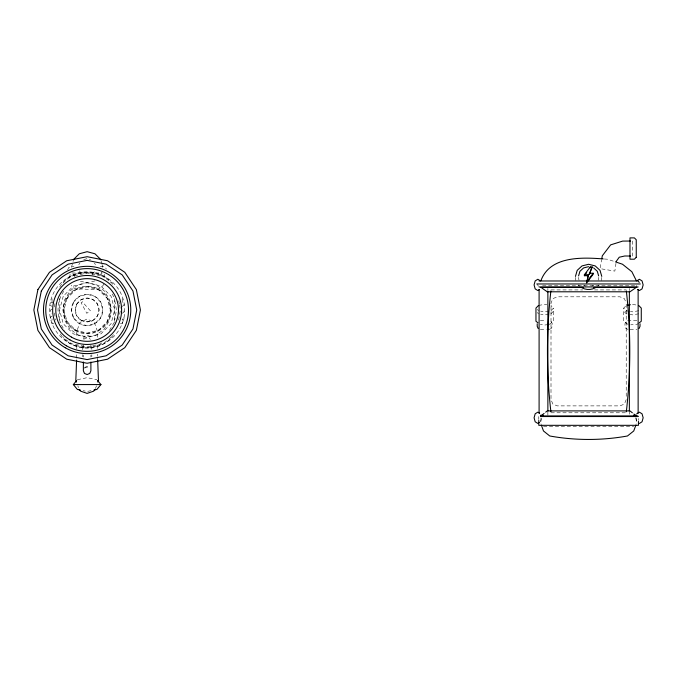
<?xml version="1.0" encoding="UTF-8"?>
<svg xmlns="http://www.w3.org/2000/svg" width="677" height="677" viewBox="0 0 677 677"><rect width="100%" height="100%" fill="white"/><g stroke="black" fill="none" stroke-linecap="round" stroke-linejoin="round"><path stroke-width="0.51" stroke-dasharray="3.38 2.54" d="M76.628 358.125L76.696 354.105M76.78 349.095L76.848 345.084M615.994 263.319L614.843 271.096L600 268.625L601.599 259.731M54.388 306.943L55.116 302.898M114.421 321.414L116.469 309.981L114.421 298.54M118.61 320.086L120.235 310.988M70.078 274.236L69.579 280.515M71.457 267.356L72.777 262.456M73.04 261.474L73.565 259.519M101.491 272.247L100.704 275.192L99.274 276.622M540.5 421.788L541.6 417.794M95.457 388.59L96.456 385.788M67.7 269.861L68.614 267.643L70.831 266.73L73.988 266.73M626.225 399.616L624.389 404.051L619.954 405.887L557.273 405.887L552.838 404.051L551.002 399.616L551.002 303.084L552.838 298.65L557.273 296.814L619.954 296.814L624.389 298.65L626.225 303.084M83.373 338.813L84.473 336.232L87.13 335.166L89.796 336.232L90.896 338.813M59.754 287.048C70.23 267.821 100.357 266.577 112.89 284.357M63.74 291.338C55.607 302.695 56.36 319.375 64.797 330.384M109.462 330.384L114.235 322.455M113.431 334.7C101.482 353.377 70.34 352.472 59.754 332.906M104.013 283.875C99.223 293.31 86.478 287.835 78.354 289.291C75.57 289.037 72.583 287.886 71.203 285.296M78.786 264.639L79.852 263.175M92.292 274.456L94.949 270.792M550.943 310.743L553.507 308.094L550.943 305.454M628.104 324.495L623.72 321.262L623.72 308.094L626.284 305.454M550.943 313.806L553.507 311.234L550.943 311.911M83.804 339.414L84.786 338.449L87.13 337.891L89.482 338.449L90.456 339.414M62.986 283.147C75.68 269.091 98.588 269.091 111.282 283.147M101.533 342.917L99.874 344.144L87.13 346.962L74.394 344.144M111.282 336.808C98.588 350.864 75.68 350.864 62.986 336.808M549.123 324.495L553.507 321.262L553.507 308.094M638.699 323.225L636.879 324.495L630.736 324.808M52.027 309.228L50.293 310.227L50.293 312.232L52.027 313.239M52.027 316.125L50.293 317.124L50.293 319.129L52.027 320.136M122.232 306.342L123.976 305.335L123.976 303.33L122.232 302.331M122.232 313.239L123.976 312.232L123.976 310.227M122.232 320.136L123.976 319.129L123.976 317.124M84.473 367.501L87.13 366.401L89.796 367.501M549.859 329.107L551.34 328.489L552.254 326.28L552.254 323.767L551.34 321.55L549.123 320.636M84.473 368.136L87.13 367.044L89.796 368.136M83.694 259.697L87.13 258.58L90.574 259.697M94.966 280.921L77.847 285.076L69.976 290.915L64.721 299.666L62.876 309.981L64.721 320.297L69.976 329.039L77.847 334.878L87.13 336.934L96.413 334.878L104.283 329.039L109.547 320.297L111.392 309.981L109.547 299.666L104.283 290.915L96.413 285.076L79.294 280.921M74.394 275.81L87.13 272.992L99.874 275.81M77.381 379.695L87.13 377.681L96.887 379.695M91.031 390.663L87.13 391.467L83.229 390.663M538.528 305.454L544.731 304.354L546.804 304.718M548.869 311.107L544.731 311.843L540.601 311.107M638.699 310.743L632.496 311.843L630.422 311.479M548.869 314.162L544.731 314.873L540.601 314.162M638.699 313.806L632.496 314.873L626.284 313.806L623.72 311.234L626.284 311.911M548.243 324.596L544.731 325.019L540.348 324.495M100.272 266.73L103.429 266.73L105.646 267.643L106.255 269.124M71.889 272.992L102.379 272.992M542.565 285.804L634.662 285.804M551.002 289.917L582.77 289.917M594.457 289.917L626.225 289.917M540.348 320.636L546.195 320.636M636.879 320.636L628.104 320.636L625.886 321.55L624.973 323.767L624.973 326.28L625.886 328.489L628.104 329.411M53.906 323.767L52.027 323.767L52.027 318.757M120.354 323.767L122.232 323.767L122.232 318.757M540.348 329.411L546.195 329.411M630.059 329.411L636.879 329.411M551.002 412.784L626.225 412.784M636.854 415.289L638.132 415.289M543.479 426.569L633.748 426.569M604.282 258.995L607.421 259.206L614.437 261.542M632.496 304.354L637.666 305.268M629.39 311.293L626.284 310.743L623.72 308.094M53.762 303.33L52.027 302.331L50.293 303.33L50.293 305.335L52.027 306.342M74.995 276.622L73.565 275.192L72.777 272.247M537.242 312.52L538.528 313.806M537.242 309.423L538.528 310.743M536.895 283.968L538.52 286.202M94.416 263.175L95.482 264.639M79.319 270.792L81.976 274.456M112.12 293.979L114.235 297.508M77.813 385.788L78.473 387.659M635.627 417.794L636.727 421.788M100.966 260.493L101.753 263.438M102.015 264.411L102.802 267.356M104.182 274.236L104.681 278.636M118.788 300.876L119.33 303.914M119.516 304.921L120.235 308.966M54.388 313.011L55.658 320.086M97.412 345.084L97.48 349.095M97.564 354.105L97.598 356.11M97.615 357.117L97.666 360.13M638.445 418.496L638.445 420.442M636.253 285.44L636.253 287.412M636.253 417.954L636.253 424.064M632.496 241.02L632.496 256.067M629.356 288.47L629.356 290.585M629.356 412.115L629.356 414.231M626.225 304.134L626.225 396.468M547.871 288.47L547.871 290.585M547.871 412.115L547.871 415.289M540.974 417.954L540.974 424.064M538.782 416.541L538.782 419.469M122.232 298.692L122.232 303.711M114.718 298.692L114.718 322.514M97.412 337.205L97.412 331.29L94.399 322.565L87.13 318.96L79.861 322.565L76.848 331.29L76.848 337.205M91.835 346.336L91.835 349.467M91.835 354.697L91.835 356.779M90.896 344.83L90.896 348.841M90.896 354.993L90.896 357.05M83.373 344.83L83.373 348.841M83.373 354.993L83.373 357.05M82.433 346.336L82.433 351.558M82.433 354.697L82.433 356.779M59.551 298.692L59.551 322.514M52.027 298.692L52.027 303.711M598.646 277.384A10.028 9.233 0 0 1 598.146 280.244M593.627 285.381A10.028 9.233 0 0 1 591.723 286.159M585.503 286.159A10.028 9.233 0 0 1 583.599 285.381M579.08 280.244A10.028 9.233 0 0 1 578.581 277.384M601.777 277.384A13.168 12.118 0 0 1 601.328 280.515M598.925 284.915A13.168 12.118 0 0 1 597.563 286.269M579.664 286.269A13.168 12.118 0 0 1 578.302 284.915M575.899 280.515A13.168 12.118 0 0 1 575.45 277.384M63.249 296.188L59.551 309.981L63.249 323.767L73.344 333.863L87.13 337.561L100.924 333.863L111.02 323.767L114.718 309.981L111.02 296.188L100.924 286.092L87.13 282.394L73.344 286.092L63.249 296.188M67.048 298.379L63.943 309.981L67.048 321.575L75.536 330.063L87.13 333.169L98.732 330.063L107.22 321.575L110.326 309.981L107.22 298.379L98.732 289.891L87.13 286.786L75.536 289.891L67.048 298.379M73.565 302.145L71.457 309.981L73.565 317.818L79.294 323.547L87.13 325.645L94.966 323.547L100.704 317.818L102.802 309.981L100.704 302.145L94.966 296.408L87.13 294.309L79.294 296.408L73.565 302.145M76.814 304.024L75.223 309.981L76.814 315.931L81.181 320.289L87.13 321.888L93.087 320.289L97.446 315.931L99.045 309.981L97.446 304.024L93.087 299.666L87.13 298.066L81.181 299.666L76.814 304.024M82.357 301.84L81.122 302.704L86.774 313.29L90.371 310.777L82.357 301.84M68.326 342.554A37.607 37.607 0 0 0 124.746 309.981A37.607 37.607 0 0 0 68.326 277.409A37.607 37.607 0 0 0 68.326 342.554M75.223 330.604A23.822 23.822 0 0 0 110.952 309.981A23.822 23.822 0 0 0 75.223 289.35A23.822 23.822 0 0 0 75.223 330.604M75.536 330.063A23.196 23.196 0 0 0 110.326 309.981A23.196 23.196 0 0 0 75.536 289.891A23.196 23.196 0 0 0 75.536 330.063M81.181 320.289A11.907 11.907 0 0 0 99.045 309.981A11.907 11.907 0 0 0 81.181 299.666A11.907 11.907 0 0 0 81.181 320.289M73.565 317.818A15.673 15.673 0 0 0 100.704 317.818A15.673 15.673 0 0 0 87.13 294.309A15.673 15.673 0 0 0 73.565 317.818"/><path stroke-width="1.02" d="M76.594 360.13L75.824 380.186L76.484 382.056M550.892 290.941C546.305 330.977 546.305 371.724 550.892 411.76M626.335 411.76C630.922 371.724 630.922 330.977 626.335 290.941M601.785 258.749L602.318 255.779L610.646 244.879L622.654 241.097L630.524 241.037M586.654 282.927L588.288 274.744L584.378 274.744L584.378 275.725L588.288 275.725L588.288 274.744M587.12 280.87L588.288 275.725M575.45 276.402L577.21 270.343L582.034 265.909L588.618 264.284L595.193 265.909L600.017 270.343L601.777 276.402M578.581 275.911L579.927 271.299L583.599 267.914L588.618 266.679M97.776 382.056L98.444 380.186L97.666 360.13M635.898 425.054L633.748 430.961L627.477 435.98C602.056 440.6 575.171 440.6 549.749 435.98L543.479 430.961L541.329 425.054M639.096 328.489L640.019 326.28L640.019 323.767M592.197 266.941L589.269 274.219L592.197 266.941L590.242 266.941L584.378 274.744M540.974 280.515C550.02 256.024 581.738 257.252 603.241 258.927M616.282 261.373L619.235 257.226L624.778 255.991L630.566 256.05M586.654 281.945L593.179 273.246L589.269 273.246M587.247 282.131L593.179 274.219L593.179 273.246M584.378 275.725L586.722 272.603M80.309 390.054L77.381 389.453L73.344 384.57L76.704 380.508M97.556 380.508L100.924 384.57L96.887 389.453L93.959 390.054M95.127 389.529L93.604 391.171L87.13 393.396L80.665 391.171L79.133 389.529M538.528 305.454L535.956 308.094L535.956 321.262L537.885 322.734M73.565 259.519L79.294 253.782L87.13 251.683L94.966 253.782L100.704 259.519M544.105 413.41L540.974 415.915L636.253 415.915L633.9 414.036M545.67 412.158L547.244 410.905L629.982 410.905L632.335 412.784M639.342 322.734L641.271 321.262L641.271 308.094L638.699 305.454M635.475 287.962L629.982 291.795L547.244 291.795L541.761 287.962M539.611 289.443L537.843 290.543L535.177 288.893L534.077 284.907L535.177 280.913L537.843 279.262L540.5 280.913M636.727 280.913L639.393 279.262L642.05 280.913L643.15 284.907L642.05 288.893L639.393 290.543L637.616 289.443M539.611 422.338L537.843 423.438L535.177 421.788L534.077 417.794L535.177 413.808L537.843 412.158L539.611 413.258M636.727 413.808L639.393 412.158L642.05 413.808L643.15 417.794L642.05 421.788L639.393 423.438M627.325 305.268L630.422 304.718M539.061 280.98L638.166 280.98L639.249 282.47M536.895 283.968L640.332 283.968M539.061 286.946L638.166 286.946M540.381 287.412L583.472 287.412M593.754 287.412L636.854 287.412M547.168 329.411L549.123 329.411M73.344 384.57L100.924 384.57M540.381 415.289L543.479 415.289M633.748 415.289L636.854 415.289M540.474 416.541L638.445 416.541M615.444 261.881L622.468 264.216L631.869 271.739L636.253 280.515M593.627 267.914L597.3 271.299L598.646 275.911M538.13 328.489L537.208 326.28L537.208 323.767M638.445 421.416L638.445 425.317L538.782 425.317L538.782 420.442M638.132 289.528L638.132 413.173M629.356 291.643L629.356 411.066M590.242 266.941L590.242 267.923M547.871 291.643L547.871 411.066M539.095 289.528L539.095 413.173M90.896 362.009L90.896 370.784L89.796 373.425L87.13 374.525L84.473 373.425L83.373 370.784L83.373 362.009M595.193 287.877A13.168 12.118 0 0 1 582.034 287.877M37.904 289.587L33.85 309.981L37.904 330.368L49.455 347.656L66.744 359.208L87.13 363.261L107.525 359.208L124.805 347.656L136.356 330.368L140.418 309.981L136.356 289.587L124.805 272.298L107.525 260.755L87.13 256.693L66.744 260.755L49.455 272.298L37.904 289.587M41.305 291L37.531 309.981L41.305 328.963L52.061 345.05L68.149 355.806L87.13 359.58L106.111 355.806L122.207 345.05L132.954 328.963L136.737 309.981L132.954 291L122.207 274.904L106.111 264.157L87.13 260.374L68.149 264.157L52.061 274.904L41.305 291M636.253 257.319L634.374 259.206L629.982 259.206L629.982 237.889L634.374 237.889L636.253 239.768L636.253 257.319M69.892 339.837A34.476 34.476 0 0 0 121.606 309.981A34.476 34.476 0 0 0 69.892 280.117A34.476 34.476 0 0 0 69.892 339.837M71.457 337.121A31.345 31.345 0 0 0 118.475 309.981A31.345 31.345 0 0 0 71.457 282.834A31.345 31.345 0 0 0 71.457 337.121M65.314 347.775A43.641 43.641 0 0 0 130.779 309.981A43.641 43.641 0 0 0 65.314 272.179A43.641 43.641 0 0 0 65.314 347.775M66.448 345.812A41.373 41.373 0 0 0 128.503 309.981A41.373 41.373 0 0 0 66.448 274.151A41.373 41.373 0 0 0 66.448 345.812"/></g></svg>
